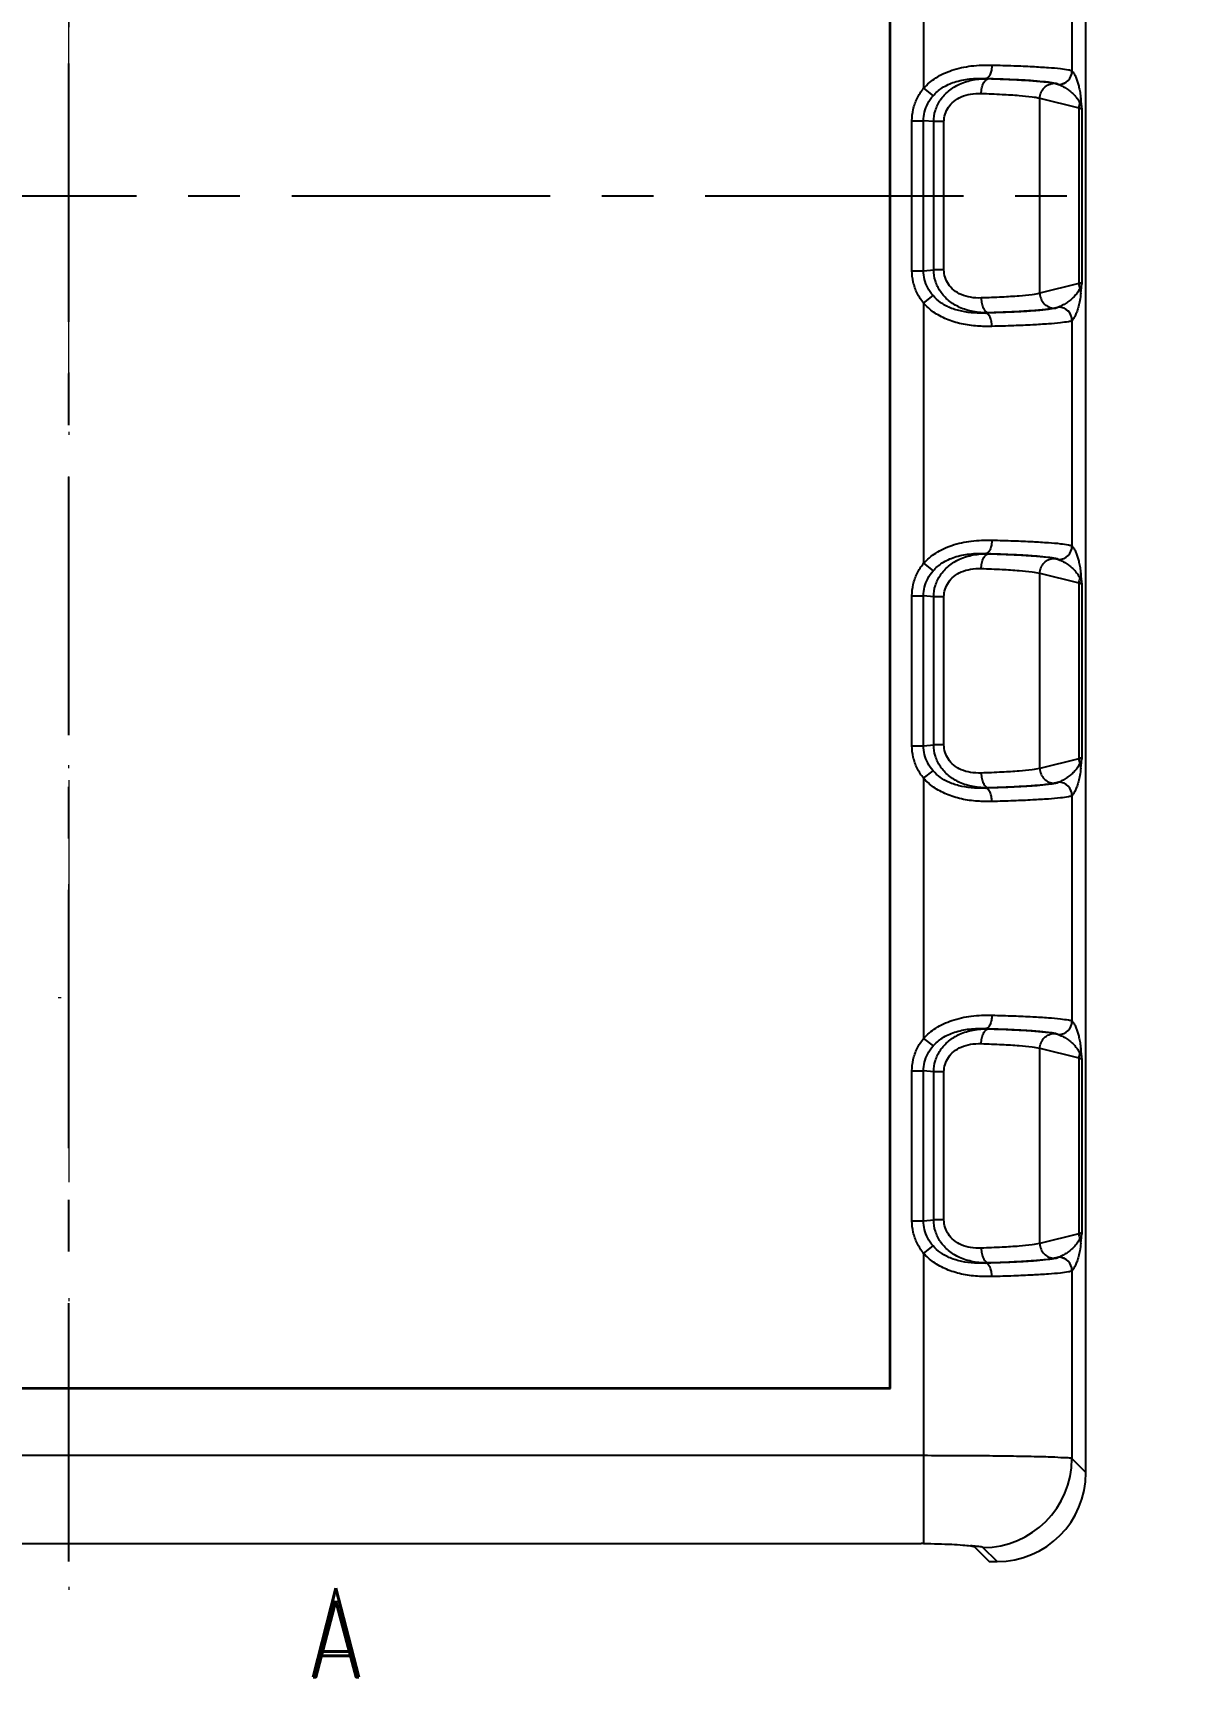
# Model space of a CAD drawing. Header units: millimetres. Extents: x 2827 to 3145, y 1044 to 1251.
# Drawn here: x 2902.8 to 2941.3, y 1143.3 to 1198.7 of the extents above; entities that cross this region are included whole.
import ezdxf
from ezdxf.enums import TextEntityAlignment as Align

# ---------------------------------------------------------------- set-up
doc = ezdxf.new("R2010")
doc.units = ezdxf.units.MM
doc.linetypes.add('CENTER', pattern=[50.8, 31.75, -6.35, 6.35, -6.35])
doc.linetypes.add('DIVIDE', pattern=[31.75, 12.7, -6.35, 0, -6.35, 0, -6.35])
doc.layers.add('hatch', color=56, linetype='Continuous', lineweight=9)
doc.styles.add('ROMAND', font='romand.shx', dxfattribs={"width": 0.75, "bigfont": 'gbcbig.shx'})

msp = doc.modelspace()

# ---------------------------------------------------------------- linework, layer by layer
at = {"color": 1, "linetype": 'CENTER', "ltscale": 0.274}
for p, q in [((2904.025, 1147.227), (2904.025, 1239.227)), ((2869.775, 1193.227), (2938.275, 1193.227))]:
    msp.add_line(p, q, dxfattribs=at)
at = {"color": 7, "linetype": 'Continuous'}
for p, q in [((2938.275, 1150.223), (2938.275, 1236.232)), ((2931.675, 1153.077), (2931.675, 1233.377)), ((2931.693, 1153.06), (2931.693, 1233.395)), ((2932.81, 1205.607), (2932.81, 1196.848)), ((2937.803, 1205.026), (2937.803, 1197.429)), ((2937.803, 1197.429), (2937.805, 1197.427)), ((2932.81, 1196.848), (2933.126, 1196.593)), ((2934.992, 1197.17), (2934.903, 1197.178)), ((2937.212, 1197.013), (2937.352, 1196.979)), ((2937.352, 1196.979), (2937.355, 1196.978)), ((2936.723, 1189.941), (2936.723, 1196.514)), ((2936.723, 1196.514), (2938.037, 1196.189)), ((2938.037, 1196.189), (2938.037, 1190.266)), ((2938.139, 1196.144), (2938.139, 1190.311)), ((2932.416, 1190.702), (2932.416, 1195.753)), ((2932.416, 1195.753), (2932.805, 1195.753)), ((2932.805, 1190.702), (2932.805, 1195.753)), ((2933.147, 1195.722), (2932.805, 1195.753)), ((2933.147, 1190.733), (2933.147, 1195.722)), ((2933.494, 1195.722), (2933.147, 1195.722)), ((2933.494, 1190.733), (2933.494, 1195.722)), ((2932.416, 1190.702), (2932.805, 1190.702)), ((2932.805, 1190.702), (2933.147, 1190.733)), ((2933.494, 1190.733), (2933.147, 1190.733)), ((2938.037, 1190.266), (2936.723, 1189.941)), ((2932.81, 1189.607), (2933.126, 1189.862)), ((2932.81, 1189.607), (2932.81, 1180.848)), ((2937.352, 1189.476), (2937.212, 1189.442)), ((2937.355, 1189.477), (2937.352, 1189.476)), ((2934.903, 1189.277), (2934.992, 1189.285)), ((2937.805, 1189.028), (2937.803, 1189.026)), ((2937.803, 1189.026), (2937.803, 1181.429)), ((2934.992, 1181.17), (2934.903, 1181.178)), ((2937.803, 1181.429), (2937.805, 1181.427)), ((2932.81, 1180.848), (2933.126, 1180.593)), ((2937.212, 1181.013), (2937.352, 1180.979)), ((2937.352, 1180.979), (2937.355, 1180.978)), ((2936.723, 1173.941), (2936.723, 1180.514)), ((2936.723, 1180.514), (2938.037, 1180.189)), ((2938.037, 1180.189), (2938.037, 1174.266)), ((2938.139, 1180.144), (2938.139, 1174.311)), ((2932.416, 1174.702), (2932.416, 1179.753)), ((2932.416, 1179.753), (2932.805, 1179.753)), ((2932.805, 1174.702), (2932.805, 1179.753)), ((2933.147, 1179.722), (2932.805, 1179.753)), ((2933.147, 1174.733), (2933.147, 1179.722)), ((2933.494, 1179.722), (2933.147, 1179.722)), ((2933.494, 1174.733), (2933.494, 1179.722)), ((2932.416, 1174.702), (2932.805, 1174.702)), ((2932.805, 1174.702), (2933.147, 1174.733)), ((2933.494, 1174.733), (2933.147, 1174.733)), ((2938.037, 1174.266), (2936.723, 1173.941)), ((2932.81, 1173.607), (2933.126, 1173.862)), ((2932.81, 1173.607), (2932.81, 1164.848)), ((2937.352, 1173.476), (2937.212, 1173.442)), ((2937.355, 1173.477), (2937.352, 1173.476)), ((2934.903, 1173.277), (2934.992, 1173.285)), ((2937.805, 1173.028), (2937.803, 1173.026)), ((2937.803, 1173.026), (2937.803, 1165.429)), ((2934.992, 1165.17), (2934.903, 1165.178)), ((2937.803, 1165.429), (2937.805, 1165.427)), ((2932.81, 1164.848), (2933.126, 1164.593)), ((2937.212, 1165.013), (2937.352, 1164.979)), ((2937.352, 1164.979), (2937.355, 1164.978)), ((2936.723, 1157.941), (2936.723, 1164.514)), ((2936.723, 1164.514), (2938.037, 1164.189)), ((2938.037, 1164.189), (2938.037, 1158.266)), ((2938.139, 1164.144), (2938.139, 1158.311)), ((2932.416, 1158.702), (2932.416, 1163.753)), ((2932.416, 1163.753), (2932.805, 1163.753)), ((2932.805, 1158.702), (2932.805, 1163.753)), ((2933.147, 1163.722), (2932.805, 1163.753)), ((2933.147, 1158.733), (2933.147, 1163.722)), ((2933.494, 1163.722), (2933.147, 1163.722)), ((2933.494, 1158.733), (2933.494, 1163.722)), ((2932.416, 1158.702), (2932.805, 1158.702)), ((2932.805, 1158.702), (2933.147, 1158.733)), ((2933.494, 1158.733), (2933.147, 1158.733)), ((2938.037, 1158.266), (2936.723, 1157.941)), ((2932.81, 1157.607), (2933.126, 1157.862)), ((2932.81, 1157.607), (2932.81, 1147.837)), ((2937.352, 1157.476), (2937.212, 1157.442)), ((2937.355, 1157.477), (2937.352, 1157.476)), ((2934.903, 1157.277), (2934.992, 1157.285)), ((2937.805, 1157.028), (2937.803, 1157.026)), ((2937.803, 1157.026), (2937.803, 1150.696)), ((2876.358, 1153.06), (2931.693, 1153.06)), ((2876.375, 1153.077), (2931.675, 1153.077)), ((2931.693, 1153.06), (2931.675, 1153.077)), ((2932.81, 1150.795), (2875.241, 1150.795)), ((2938.275, 1150.223), (2937.803, 1150.696)), ((2875.328, 1147.837), (2932.723, 1147.837)), ((2934.521, 1147.728), (2935.021, 1147.227)), ((2935.28, 1147.227), (2934.807, 1147.7)), ((2935.021, 1147.227), (2935.28, 1147.227))]:
    msp.add_line(p, q, dxfattribs=at)
for centre, radius, start, end in [((2937.352, 1197.43), 0.451, 270.1857, 359.8143), ((2937.354, 1197.428), 0.451, 270.1857, 359.8143), ((2938.548, 1196.183), 0.511, 160.4459, 179.3828), ((2871.927, 1189.565), 66.538, 5.67436, 5.98553), ((2938.548, 1190.272), 0.511, 180.6172, 199.5541), ((2876.254, 1196.451), 62.188, 354.00018, 354.33311), ((2937.352, 1189.025), 0.451, 0.1857, 89.8143), ((2937.354, 1189.027), 0.451, 0.1857, 89.8143), ((2937.352, 1181.43), 0.451, 270.1857, 359.8143), ((2937.354, 1181.428), 0.451, 270.1857, 359.8143), ((2938.548, 1180.183), 0.511, 160.4459, 179.3828), ((2871.927, 1173.565), 66.538, 5.67436, 5.98553), ((2938.548, 1174.272), 0.511, 180.6172, 199.5541), ((2876.254, 1180.451), 62.188, 354.00018, 354.33311), ((2937.352, 1173.025), 0.451, 0.1857, 89.8143), ((2937.354, 1173.027), 0.451, 0.1857, 89.8143), ((2937.352, 1165.43), 0.451, 270.1857, 359.8143), ((2937.354, 1165.428), 0.451, 270.1857, 359.8143), ((2938.548, 1164.183), 0.511, 160.4459, 179.3828), ((2871.927, 1157.565), 66.538, 5.67436, 5.98553), ((2938.548, 1158.272), 0.511, 180.6172, 199.5541), ((2876.254, 1164.451), 62.188, 354.00018, 354.33311), ((2937.352, 1157.025), 0.451, 0.1857, 89.8143), ((2937.354, 1157.027), 0.451, 0.1857, 89.8143), ((2934.797, 1150.706), 3.006, 270.1881, 359.8119), ((2932.723, 1137.05), 10.787, 89.5374, 89.9982)]:
    msp.add_arc(centre, radius, start, end, dxfattribs=at)
msp.add_ellipse((2935.271, 1150.232), major_axis=(2.127, -2.127), ratio=0.997265, start_param=-0.784029, end_param=0.784029, dxfattribs=at)
for points, start_tangent, end_tangent in [([(2932.81, 1196.848), (2933.219, 1197.195), (2933.761, 1197.452), (2934.415, 1197.597), (2935.11, 1197.628)], (0.662319, 0.749222), (0.999696, -0.024655)), ([(2935.11, 1197.628), (2935.091, 1197.46), (2935.046, 1197.317), (2934.98, 1197.218), (2934.903, 1197.178)], (-0.021397, -0.999771), (-0.994932, -0.100551)), ([(2935.11, 1197.628), (2935.841, 1197.606), (2936.481, 1197.578), (2937.012, 1197.545), (2937.417, 1197.509), (2937.683, 1197.469), (2937.803, 1197.429)], (0.999695, -0.024688), (0.73984, -0.672783)), ([(2937.805, 1197.427), (2937.841, 1197.384), (2937.875, 1197.334), (2937.906, 1197.277), (2937.933, 1197.217), (2937.959, 1197.154), (2937.982, 1197.089), (2938.002, 1197.023), (2938.021, 1196.955), (2938.039, 1196.881), (2938.057, 1196.8), (2938.074, 1196.71), (2938.089, 1196.613), (2938.102, 1196.504)], (0.707159, -0.707055), (0.106812, -0.994279)), ([(2932.416, 1195.753), (2932.459, 1196.133), (2932.591, 1196.503), (2932.81, 1196.848)], (-0.000496, 1), (0.627196, 0.778861)), ([(2933.126, 1196.593), (2933.434, 1196.86), (2933.848, 1197.054), (2934.354, 1197.161), (2934.903, 1197.178)], (0.65317, 0.757211), (0.999387, -0.03502)), ([(2933.147, 1195.722), (2933.205, 1196.099), (2933.373, 1196.449), (2933.646, 1196.752), (2934.022, 1196.987), (2934.481, 1197.129), (2934.992, 1197.17)], (0.007034, 0.999975), (0.999856, -0.016982)), ([(2933.494, 1195.722), (2933.531, 1195.972), (2933.641, 1196.205), (2933.823, 1196.405), (2934.077, 1196.558), (2934.391, 1196.649), (2934.749, 1196.671)], (-0.000414, 1), (0.999465, -0.032692)), ([(2934.749, 1196.671), (2934.771, 1196.857), (2934.824, 1197.016), (2934.901, 1197.126), (2934.992, 1197.17)], (0.022217, 0.999753), (0.995586, 0.093854)), ([(2934.749, 1196.671), (2935.448, 1196.642), (2936.026, 1196.605), (2936.458, 1196.561), (2936.723, 1196.514)], (0.999467, -0.032654), (0.963469, -0.267821)), ([(2934.903, 1197.178), (2935.568, 1197.156), (2936.151, 1197.129), (2936.634, 1197.096), (2937.002, 1197.059), (2937.245, 1197.02), (2937.352, 1196.979)], (0.999632, -0.027127), (0.708108, -0.706104)), ([(2934.992, 1197.17), (2935.779, 1197.141), (2936.429, 1197.104), (2936.915, 1197.061), (2937.212, 1197.013)], (0.999579, -0.029014), (0.970862, -0.23964)), ([(2936.723, 1196.514), (2936.762, 1196.704), (2936.868, 1196.865), (2937.026, 1196.973), (2937.212, 1197.013)], (0.010634, 0.999943), (0.999939, 0.011082)), ([(2937.355, 1196.978), (2937.442, 1196.938), (2937.522, 1196.896), (2937.596, 1196.852), (2937.662, 1196.808), (2937.722, 1196.763), (2937.777, 1196.719), (2937.827, 1196.674), (2937.872, 1196.63), (2937.916, 1196.582), (2937.958, 1196.531), (2937.998, 1196.477), (2938.034, 1196.418), (2938.066, 1196.355)], (0.924093, -0.382167), (0.407019, -0.91342)), ([(2932.805, 1195.753), (2932.839, 1196.045), (2932.946, 1196.329), (2933.126, 1196.593)], (-0.007076, 0.999975), (0.6533, 0.757099)), ([(2938.037, 1196.189), (2938.084, 1196.174), (2938.118, 1196.159), (2938.139, 1196.144)], (0.964974, -0.262346), (0.672696, -0.739919)), ([(2938.102, 1196.504), (2938.097, 1196.453), (2938.085, 1196.403), (2938.066, 1196.355)], (-0.025881, -0.999665), (-0.424727, -0.905322)), ([(2938.066, 1196.355), (2938.079, 1196.327), (2938.093, 1196.297), (2938.106, 1196.264), (2938.118, 1196.227), (2938.129, 1196.187), (2938.139, 1196.144)], (0.450164, -0.892946), (0.187476, -0.982269)), ([(2932.81, 1189.607), (2932.592, 1189.949), (2932.46, 1190.319), (2932.416, 1190.702)], (-0.6272, 0.778859), (0.000515, 1)), ([(2933.126, 1189.862), (2932.947, 1190.124), (2932.84, 1190.408), (2932.805, 1190.702)], (-0.653301, 0.757098), (0.007087, 0.999975)), ([(2934.992, 1189.285), (2934.48, 1189.326), (2934.021, 1189.468), (2933.646, 1189.703), (2933.373, 1190.006), (2933.205, 1190.356), (2933.147, 1190.733)], (-0.999856, -0.01698), (-0.007034, 0.999975)), ([(2934.749, 1189.784), (2934.391, 1189.806), (2934.076, 1189.897), (2933.823, 1190.05), (2933.641, 1190.25), (2933.531, 1190.482), (2933.494, 1190.733)], (-0.999465, -0.032695), (0.000413, 1)), ([(2938.066, 1190.1), (2937.976, 1189.949), (2937.874, 1189.827), (2937.76, 1189.722), (2937.637, 1189.629), (2937.502, 1189.548), (2937.355, 1189.477)], (-0.389962, -0.920831), (-0.924116, -0.382111)), ([(2938.139, 1190.311), (2938.118, 1190.296), (2938.084, 1190.281), (2938.037, 1190.266)], (-0.672674, -0.739939), (-0.964974, -0.262345)), ([(2938.139, 1190.311), (2938.122, 1190.24), (2938.098, 1190.17), (2938.066, 1190.1)], (-0.187598, -0.982246), (-0.450176, -0.89294)), ([(2938.103, 1189.951), (2938.097, 1190.002), (2938.085, 1190.052), (2938.066, 1190.1)], (-0.036334, 0.99934), (-0.429141, 0.903237)), ([(2935.11, 1188.827), (2934.624, 1188.837), (2934.085, 1188.913), (2933.574, 1189.073), (2933.143, 1189.311), (2932.81, 1189.607)], (-0.999694, -0.024756), (-0.662275, 0.749261)), ([(2934.903, 1189.277), (2934.518, 1189.28), (2934.097, 1189.335), (2933.704, 1189.454), (2933.377, 1189.634), (2933.126, 1189.862)], (-0.999385, -0.035062), (-0.653122, 0.757253)), ([(2936.723, 1189.941), (2936.459, 1189.894), (2936.027, 1189.85), (2935.449, 1189.813), (2934.749, 1189.784)], (-0.963482, -0.267772), (-0.999467, -0.032652)), ([(2934.749, 1189.784), (2934.771, 1189.598), (2934.824, 1189.439), (2934.901, 1189.329), (2934.992, 1189.285)], (0.022219, -0.999753), (0.995589, -0.093821)), ([(2937.352, 1189.476), (2937.245, 1189.435), (2937.002, 1189.396), (2936.633, 1189.359), (2936.15, 1189.326), (2935.567, 1189.299), (2934.903, 1189.277)], (-0.708063, -0.70615), (-0.999632, -0.02713)), ([(2936.723, 1189.941), (2936.762, 1189.751), (2936.868, 1189.59), (2937.026, 1189.482), (2937.212, 1189.442)], (0.010634, -0.999943), (0.999939, -0.011082)), ([(2938.102, 1189.951), (2938.065, 1189.697), (2938.022, 1189.501), (2937.974, 1189.344), (2937.923, 1189.214), (2937.866, 1189.108), (2937.805, 1189.028)], (-0.09001, -0.995941), (-0.70752, -0.706694)), ([(2935.11, 1188.827), (2935.091, 1188.994), (2935.046, 1189.138), (2934.98, 1189.237), (2934.903, 1189.277)], (-0.021399, 0.999771), (-0.994948, 0.100392)), ([(2937.212, 1189.442), (2936.916, 1189.394), (2936.43, 1189.351), (2935.779, 1189.314), (2934.992, 1189.285)], (-0.970857, -0.239658), (-0.999579, -0.029007)), ([(2937.803, 1189.026), (2937.683, 1188.985), (2937.417, 1188.946), (2937.012, 1188.91), (2936.481, 1188.877), (2935.841, 1188.849), (2935.11, 1188.827)], (-0.739829, -0.672795), (-0.999695, -0.02469)), ([(2932.81, 1180.848), (2933.219, 1181.195), (2933.761, 1181.452), (2934.415, 1181.597), (2935.11, 1181.628)], (0.662319, 0.749222), (0.999696, -0.024655)), ([(2933.126, 1180.593), (2933.434, 1180.86), (2933.848, 1181.054), (2934.354, 1181.161), (2934.903, 1181.178)], (0.65317, 0.757211), (0.999387, -0.03502)), ([(2933.147, 1179.722), (2933.205, 1180.099), (2933.373, 1180.449), (2933.646, 1180.752), (2934.022, 1180.987), (2934.481, 1181.129), (2934.992, 1181.17)], (0.007034, 0.999975), (0.999856, -0.016982)), ([(2934.749, 1180.671), (2934.771, 1180.857), (2934.824, 1181.016), (2934.901, 1181.126), (2934.992, 1181.17)], (0.022217, 0.999753), (0.995586, 0.093854)), ([(2935.11, 1181.628), (2935.091, 1181.46), (2935.046, 1181.317), (2934.98, 1181.218), (2934.903, 1181.178)], (-0.021397, -0.999771), (-0.994932, -0.100551)), ([(2934.903, 1181.178), (2935.568, 1181.156), (2936.151, 1181.129), (2936.634, 1181.096), (2937.002, 1181.059), (2937.245, 1181.02), (2937.352, 1180.979)], (0.999632, -0.027127), (0.708108, -0.706104)), ([(2934.992, 1181.17), (2935.779, 1181.141), (2936.429, 1181.104), (2936.915, 1181.061), (2937.212, 1181.013)], (0.999579, -0.029014), (0.970862, -0.23964)), ([(2935.11, 1181.628), (2935.841, 1181.606), (2936.481, 1181.578), (2937.012, 1181.545), (2937.417, 1181.509), (2937.683, 1181.469), (2937.803, 1181.429)], (0.999695, -0.024688), (0.73984, -0.672783)), ([(2937.805, 1181.427), (2937.841, 1181.384), (2937.875, 1181.334), (2937.906, 1181.277), (2937.933, 1181.217), (2937.959, 1181.154), (2937.982, 1181.089), (2938.002, 1181.023), (2938.021, 1180.955), (2938.039, 1180.881), (2938.057, 1180.8), (2938.074, 1180.71), (2938.089, 1180.613), (2938.102, 1180.504)], (0.707159, -0.707055), (0.106812, -0.994279)), ([(2932.416, 1179.753), (2932.459, 1180.133), (2932.591, 1180.503), (2932.81, 1180.848)], (-0.000496, 1), (0.627196, 0.778861)), ([(2932.805, 1179.753), (2932.839, 1180.045), (2932.946, 1180.329), (2933.126, 1180.593)], (-0.007076, 0.999975), (0.6533, 0.757099)), ([(2933.494, 1179.722), (2933.531, 1179.972), (2933.641, 1180.205), (2933.823, 1180.405), (2934.077, 1180.558), (2934.391, 1180.649), (2934.749, 1180.671)], (-0.000414, 1), (0.999465, -0.032692)), ([(2934.749, 1180.671), (2935.448, 1180.642), (2936.026, 1180.605), (2936.458, 1180.561), (2936.723, 1180.514)], (0.999467, -0.032654), (0.963469, -0.267821)), ([(2936.723, 1180.514), (2936.762, 1180.704), (2936.868, 1180.865), (2937.026, 1180.973), (2937.212, 1181.013)], (0.010634, 0.999943), (0.999939, 0.011082)), ([(2937.355, 1180.978), (2937.442, 1180.938), (2937.522, 1180.896), (2937.596, 1180.852), (2937.662, 1180.808), (2937.722, 1180.763), (2937.777, 1180.719), (2937.827, 1180.674), (2937.872, 1180.63), (2937.916, 1180.582), (2937.958, 1180.531), (2937.998, 1180.477), (2938.034, 1180.418), (2938.066, 1180.355)], (0.924093, -0.382167), (0.407019, -0.91342)), ([(2938.037, 1180.189), (2938.084, 1180.174), (2938.118, 1180.159), (2938.139, 1180.144)], (0.964974, -0.262346), (0.672696, -0.739919)), ([(2938.102, 1180.504), (2938.097, 1180.453), (2938.085, 1180.403), (2938.066, 1180.355)], (-0.025881, -0.999665), (-0.424727, -0.905322)), ([(2938.066, 1180.355), (2938.079, 1180.327), (2938.093, 1180.297), (2938.106, 1180.264), (2938.118, 1180.227), (2938.129, 1180.187), (2938.139, 1180.144)], (0.450164, -0.892946), (0.187476, -0.982269)), ([(2932.81, 1173.607), (2932.592, 1173.949), (2932.46, 1174.319), (2932.416, 1174.702)], (-0.6272, 0.778859), (0.000515, 1)), ([(2933.126, 1173.862), (2932.947, 1174.124), (2932.84, 1174.408), (2932.805, 1174.702)], (-0.653301, 0.757098), (0.007087, 0.999975)), ([(2934.992, 1173.285), (2934.48, 1173.326), (2934.021, 1173.468), (2933.646, 1173.703), (2933.373, 1174.006), (2933.205, 1174.356), (2933.147, 1174.733)], (-0.999856, -0.01698), (-0.007034, 0.999975)), ([(2934.749, 1173.784), (2934.391, 1173.806), (2934.076, 1173.897), (2933.823, 1174.05), (2933.641, 1174.25), (2933.531, 1174.482), (2933.494, 1174.733)], (-0.999465, -0.032695), (0.000413, 1)), ([(2938.066, 1174.1), (2937.976, 1173.949), (2937.874, 1173.827), (2937.76, 1173.722), (2937.637, 1173.629), (2937.502, 1173.548), (2937.355, 1173.477)], (-0.389962, -0.920831), (-0.924116, -0.382111)), ([(2938.102, 1173.951), (2938.065, 1173.697), (2938.022, 1173.501), (2937.974, 1173.344), (2937.923, 1173.214), (2937.866, 1173.108), (2937.805, 1173.028)], (-0.09001, -0.995941), (-0.70752, -0.706694)), ([(2938.139, 1174.311), (2938.118, 1174.296), (2938.084, 1174.281), (2938.037, 1174.266)], (-0.672674, -0.739939), (-0.964974, -0.262345)), ([(2938.139, 1174.311), (2938.122, 1174.24), (2938.098, 1174.17), (2938.066, 1174.1)], (-0.187598, -0.982246), (-0.450176, -0.89294)), ([(2938.103, 1173.951), (2938.097, 1174.002), (2938.085, 1174.052), (2938.066, 1174.1)], (-0.036334, 0.99934), (-0.429141, 0.903237)), ([(2935.11, 1172.827), (2934.624, 1172.837), (2934.085, 1172.913), (2933.574, 1173.073), (2933.143, 1173.311), (2932.81, 1173.607)], (-0.999694, -0.024756), (-0.662275, 0.749261)), ([(2934.903, 1173.277), (2934.518, 1173.28), (2934.097, 1173.335), (2933.704, 1173.454), (2933.377, 1173.634), (2933.126, 1173.862)], (-0.999385, -0.035062), (-0.653122, 0.757253)), ([(2936.723, 1173.941), (2936.459, 1173.894), (2936.027, 1173.85), (2935.449, 1173.813), (2934.749, 1173.784)], (-0.963482, -0.267772), (-0.999467, -0.032652)), ([(2934.749, 1173.784), (2934.771, 1173.598), (2934.824, 1173.439), (2934.901, 1173.329), (2934.992, 1173.285)], (0.022219, -0.999753), (0.995589, -0.093821)), ([(2937.352, 1173.476), (2937.245, 1173.435), (2937.002, 1173.396), (2936.633, 1173.359), (2936.15, 1173.326), (2935.567, 1173.299), (2934.903, 1173.277)], (-0.708063, -0.70615), (-0.999632, -0.02713)), ([(2937.212, 1173.442), (2936.916, 1173.394), (2936.43, 1173.351), (2935.779, 1173.314), (2934.992, 1173.285)], (-0.970857, -0.239658), (-0.999579, -0.029007)), ([(2936.723, 1173.941), (2936.762, 1173.751), (2936.868, 1173.59), (2937.026, 1173.482), (2937.212, 1173.442)], (0.010634, -0.999943), (0.999939, -0.011082)), ([(2935.11, 1172.827), (2935.091, 1172.994), (2935.046, 1173.138), (2934.98, 1173.237), (2934.903, 1173.277)], (-0.021399, 0.999771), (-0.994948, 0.100392)), ([(2937.803, 1173.026), (2937.683, 1172.985), (2937.417, 1172.946), (2937.012, 1172.91), (2936.481, 1172.877), (2935.841, 1172.849), (2935.11, 1172.827)], (-0.739829, -0.672795), (-0.999695, -0.02469)), ([(2932.81, 1164.848), (2933.219, 1165.195), (2933.761, 1165.452), (2934.415, 1165.597), (2935.11, 1165.628)], (0.662319, 0.749222), (0.999696, -0.024655)), ([(2933.126, 1164.593), (2933.434, 1164.86), (2933.848, 1165.054), (2934.354, 1165.161), (2934.903, 1165.178)], (0.65317, 0.757211), (0.999387, -0.03502)), ([(2933.147, 1163.722), (2933.205, 1164.099), (2933.373, 1164.449), (2933.646, 1164.752), (2934.022, 1164.987), (2934.481, 1165.129), (2934.992, 1165.17)], (0.007034, 0.999975), (0.999856, -0.016982)), ([(2934.749, 1164.671), (2934.771, 1164.857), (2934.824, 1165.016), (2934.901, 1165.126), (2934.992, 1165.17)], (0.022217, 0.999753), (0.995586, 0.093854)), ([(2935.11, 1165.628), (2935.091, 1165.46), (2935.046, 1165.317), (2934.98, 1165.218), (2934.903, 1165.178)], (-0.021397, -0.999771), (-0.994932, -0.100551)), ([(2934.903, 1165.178), (2935.568, 1165.156), (2936.151, 1165.129), (2936.634, 1165.096), (2937.002, 1165.059), (2937.245, 1165.02), (2937.352, 1164.979)], (0.999632, -0.027127), (0.708108, -0.706104)), ([(2934.992, 1165.17), (2935.779, 1165.141), (2936.429, 1165.104), (2936.915, 1165.061), (2937.212, 1165.013)], (0.999579, -0.029014), (0.970862, -0.23964)), ([(2935.11, 1165.628), (2935.841, 1165.606), (2936.481, 1165.578), (2937.012, 1165.545), (2937.417, 1165.509), (2937.683, 1165.469), (2937.803, 1165.429)], (0.999695, -0.024688), (0.73984, -0.672783)), ([(2937.805, 1165.427), (2937.841, 1165.384), (2937.875, 1165.334), (2937.906, 1165.277), (2937.933, 1165.217), (2937.959, 1165.154), (2937.982, 1165.089), (2938.002, 1165.023), (2938.021, 1164.955), (2938.039, 1164.881), (2938.057, 1164.8), (2938.074, 1164.71), (2938.089, 1164.613), (2938.102, 1164.504)], (0.707159, -0.707055), (0.106812, -0.994279)), ([(2932.416, 1163.753), (2932.459, 1164.133), (2932.591, 1164.503), (2932.81, 1164.848)], (-0.000496, 1), (0.627196, 0.778861)), ([(2932.805, 1163.753), (2932.839, 1164.045), (2932.946, 1164.329), (2933.126, 1164.593)], (-0.007076, 0.999975), (0.6533, 0.757099)), ([(2933.494, 1163.722), (2933.531, 1163.972), (2933.641, 1164.205), (2933.823, 1164.405), (2934.077, 1164.558), (2934.391, 1164.649), (2934.749, 1164.671)], (-0.000414, 1), (0.999465, -0.032692)), ([(2934.749, 1164.671), (2935.448, 1164.642), (2936.026, 1164.605), (2936.458, 1164.561), (2936.723, 1164.514)], (0.999467, -0.032654), (0.963469, -0.267821)), ([(2936.723, 1164.514), (2936.762, 1164.704), (2936.868, 1164.865), (2937.026, 1164.973), (2937.212, 1165.013)], (0.010634, 0.999943), (0.999939, 0.011082)), ([(2937.355, 1164.978), (2937.442, 1164.938), (2937.522, 1164.896), (2937.596, 1164.852), (2937.662, 1164.808), (2937.722, 1164.763), (2937.777, 1164.719), (2937.827, 1164.674), (2937.872, 1164.63), (2937.916, 1164.582), (2937.958, 1164.531), (2937.998, 1164.477), (2938.034, 1164.418), (2938.066, 1164.355)], (0.924093, -0.382167), (0.407019, -0.91342)), ([(2938.037, 1164.189), (2938.084, 1164.174), (2938.118, 1164.159), (2938.139, 1164.144)], (0.964974, -0.262346), (0.672696, -0.739919)), ([(2938.102, 1164.504), (2938.097, 1164.453), (2938.085, 1164.403), (2938.066, 1164.355)], (-0.025881, -0.999665), (-0.424727, -0.905322)), ([(2938.066, 1164.355), (2938.079, 1164.327), (2938.093, 1164.297), (2938.106, 1164.264), (2938.118, 1164.227), (2938.129, 1164.187), (2938.139, 1164.144)], (0.450164, -0.892946), (0.187476, -0.982269)), ([(2932.81, 1157.607), (2932.592, 1157.949), (2932.46, 1158.319), (2932.416, 1158.702)], (-0.6272, 0.778859), (0.000515, 1)), ([(2933.126, 1157.862), (2932.947, 1158.124), (2932.84, 1158.408), (2932.805, 1158.702)], (-0.653301, 0.757098), (0.007087, 0.999975)), ([(2934.992, 1157.285), (2934.48, 1157.326), (2934.021, 1157.468), (2933.646, 1157.703), (2933.373, 1158.006), (2933.205, 1158.356), (2933.147, 1158.733)], (-0.999856, -0.01698), (-0.007034, 0.999975)), ([(2934.749, 1157.784), (2934.391, 1157.806), (2934.076, 1157.897), (2933.823, 1158.05), (2933.641, 1158.25), (2933.531, 1158.482), (2933.494, 1158.733)], (-0.999465, -0.032695), (0.000413, 1)), ([(2936.723, 1157.941), (2936.459, 1157.894), (2936.027, 1157.85), (2935.449, 1157.813), (2934.749, 1157.784)], (-0.963482, -0.267772), (-0.999467, -0.032652)), ([(2936.723, 1157.941), (2936.762, 1157.751), (2936.868, 1157.59), (2937.026, 1157.482), (2937.212, 1157.442)], (0.010634, -0.999943), (0.999939, -0.011082)), ([(2938.066, 1158.1), (2937.976, 1157.949), (2937.874, 1157.827), (2937.76, 1157.722), (2937.637, 1157.629), (2937.502, 1157.548), (2937.355, 1157.477)], (-0.389962, -0.920831), (-0.924116, -0.382111)), ([(2938.102, 1157.951), (2938.065, 1157.697), (2938.022, 1157.501), (2937.974, 1157.344), (2937.923, 1157.214), (2937.866, 1157.108), (2937.805, 1157.028)], (-0.09001, -0.995941), (-0.70752, -0.706694)), ([(2938.139, 1158.311), (2938.118, 1158.296), (2938.084, 1158.281), (2938.037, 1158.266)], (-0.672674, -0.739939), (-0.964974, -0.262345)), ([(2938.139, 1158.311), (2938.122, 1158.24), (2938.098, 1158.17), (2938.066, 1158.1)], (-0.187598, -0.982246), (-0.450176, -0.89294)), ([(2938.103, 1157.951), (2938.097, 1158.002), (2938.085, 1158.052), (2938.066, 1158.1)], (-0.036334, 0.99934), (-0.429141, 0.903237)), ([(2935.11, 1156.827), (2934.624, 1156.837), (2934.085, 1156.913), (2933.574, 1157.073), (2933.143, 1157.311), (2932.81, 1157.607)], (-0.999694, -0.024756), (-0.662275, 0.749261)), ([(2934.903, 1157.277), (2934.518, 1157.28), (2934.097, 1157.335), (2933.704, 1157.454), (2933.377, 1157.634), (2933.126, 1157.862)], (-0.999385, -0.035062), (-0.653122, 0.757253)), ([(2934.749, 1157.784), (2934.771, 1157.598), (2934.824, 1157.439), (2934.901, 1157.329), (2934.992, 1157.285)], (0.022219, -0.999753), (0.995589, -0.093821)), ([(2937.352, 1157.476), (2937.245, 1157.435), (2937.002, 1157.396), (2936.633, 1157.359), (2936.15, 1157.326), (2935.567, 1157.299), (2934.903, 1157.277)], (-0.708063, -0.70615), (-0.999632, -0.02713)), ([(2937.212, 1157.442), (2936.916, 1157.394), (2936.43, 1157.351), (2935.779, 1157.314), (2934.992, 1157.285)], (-0.970857, -0.239658), (-0.999579, -0.029007)), ([(2935.11, 1156.827), (2935.091, 1156.994), (2935.046, 1157.138), (2934.98, 1157.237), (2934.903, 1157.277)], (-0.021399, 0.999771), (-0.994948, 0.100392)), ([(2937.803, 1157.026), (2937.683, 1156.985), (2937.417, 1156.946), (2937.012, 1156.91), (2936.481, 1156.877), (2935.841, 1156.849), (2935.11, 1156.827)], (-0.740051, -0.672551), (-0.999695, -0.02469)), ([(2937.803, 1150.696), (2937.63, 1150.718), (2937.231, 1150.739), (2936.624, 1150.758), (2935.839, 1150.774), (2934.912, 1150.785), (2933.886, 1150.793), (2932.81, 1150.795)], (-0.928753, 0.370699), (-1, 0.000012)), ([(2932.81, 1147.837), (2933.294, 1147.828), (2933.753, 1147.809), (2934.131, 1147.784), (2934.387, 1147.759)], (0.999967, -0.008109), (0.992047, -0.125871)), ([(2934.807, 1147.7), (2934.745, 1147.721), (2934.603, 1147.741), (2934.387, 1147.759)], (-0.7085, 0.705711), (-0.99775, 0.067046)), ([(2934.387, 1147.759), (2934.44, 1147.751), (2934.48, 1147.743), (2934.507, 1147.735), (2934.521, 1147.728)], (0.992047, -0.125871), (0.707107, -0.707107))]:
    msp.add_spline(points, degree=3, dxfattribs=dict(at, start_tangent=start_tangent, end_tangent=end_tangent))
at = {"layer": 'hatch', "color": 2, "linetype": 'DIVIDE', "ltscale": 0.3}
msp.add_line((2904.025, 1241.618), (2904.025, 1144.837), dxfattribs=at)
msp.add_lwpolyline([(2866.775, 1166.227), (2904.025, 1166.227), (2904.025, 1213.727), (2941.275, 1213.727)], dxfattribs=at)
at = {"layer": 'hatch', "color": 2}
msp.add_lwpolyline([(2904.025, 1144.837, 0, 0, 0), (2907.025, 1144.837, 0.9, 0, 0), (2910.025, 1144.837, 0, 0, 0)], format="xyseb", dxfattribs=at)

# ---------------------------------------------------------------- texts
at = {"layer": 'hatch', "color": 6, "style": 'ROMAND', "width": 0.75}
msp.add_text('A', height=3, dxfattribs=at).set_placement((2913.025, 1144.837), align=Align.MIDDLE)

doc.saveas('drawing.dxf')
